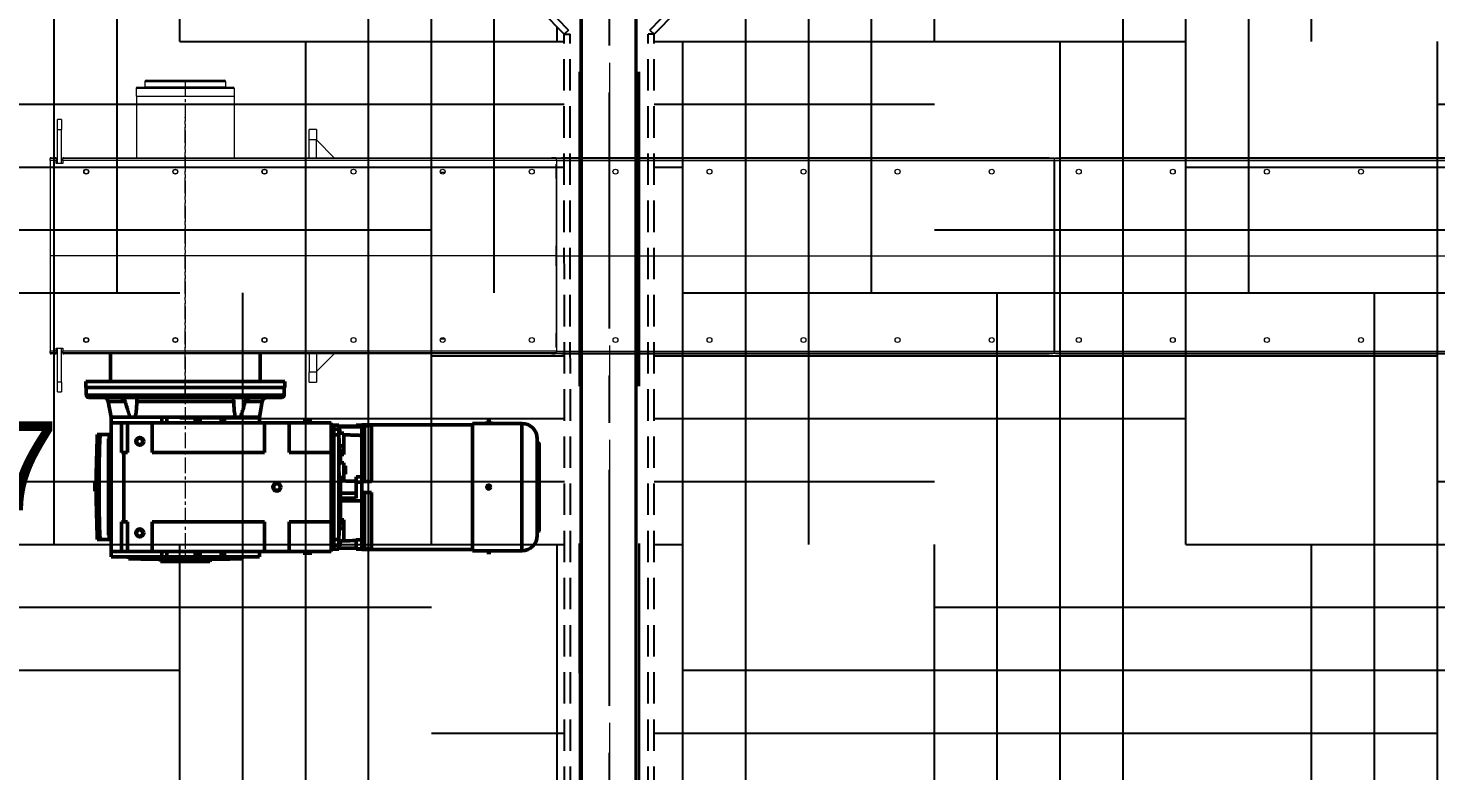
# Model space of a CAD drawing. Header units: millimetres. Extents: x 3220 to 226993, y 817 to 176024.
# Drawn here: x 27126 to 29969, y 86919 to 88419 of the extents above; entities that cross this region are included whole.
import ezdxf

# ---------------------------------------------------------------- set-up
doc = ezdxf.new("R2010")
doc.units = ezdxf.units.MM
for name, pattern in [('AXES', [50.8, 31.75, -6.35, 6.35, -6.35]), ('CENTER', [10.16, 6.35, -1.27, 1.27, -1.27]), ('GEN3', [6.25, 4.75, -1.5]), ('HIDDEN', [9.525, 6.35, -3.175])]:
    doc.linetypes.add(name, pattern=pattern)
for name, color, linetype in [('3', 6, 'GEN3'), ('cellule', 7, 'Continuous'), ('Repère', 76, 'Continuous')]:
    doc.layers.add(name, color=color, linetype=linetype)
doc.layers.add('Axe', color=1, linetype='AXES', lineweight=9)
doc.layers.add('Sichtbare Kanten(DIN)', color=7, linetype='Continuous', lineweight=50, true_color=0x3f3f3f)
doc.layers.add('Sichtbare tangentiale Kanten(DIN)', color=7, linetype='Continuous', lineweight=50, true_color=0x3f3f3f)
doc.styles.get("Standard").update_dxf_attribs({"font": 'arial.ttf'})

# ---------------------------------------------------------------- blocks, each defined once
blk = doc.blocks.new("SYST7ME D'AXE")
at = {"layer": 'Axe', "ltscale": 15}
blk.add_line((3000, 18500), (3000, -6500), dxfattribs=at)
blk = doc.blocks.new('palplanche')
at = {"color": 1, "linetype": 'CENTER', "ltscale": 75}
for p, q in [((-2500, 2632.6), (-2500, -632)), ((499.9, 2632.6), (500, -632))]:
    blk.add_line(p, q, dxfattribs=at)
at = {"color": 0, "linetype": 'HIDDEN', "ltscale": 100}
for p, q in [((-2559.4, 2368.6), (-2559.4, -367.4)), ((-2439.4, 2368.6), (-2439.4, -367.4)), ((440.5, 2368.6), (439.1, -367.4)), ((560.5, 2368.6), (559.1, -367.4))]:
    blk.add_line(p, q, dxfattribs=at)
at = {"layer": '3', "linetype": 'HIDDEN', "ltscale": 10}
for p, q in [((-2422, 2247.5), (-2422, -247.5)), ((-2410, 2247.5), (-2410, -247.5)), ((409.9, 2247.5), (408.5, -247.5)), ((421.9, 2247.5), (420.5, -247.5)), ((-2410, -247.5), (-2422, -247.5)), ((-2418.5, -256), (-2410, -247.5)), ((-2410, -247.5), (-2250.8, -410)), ((408.5, -247.5), (249.3, -410)), ((417, -256), (408.5, -247.5)), ((408.5, -247.5), (420.5, -247.5)), ((-2418.5, -256), (-2259.3, -418.5)), ((417, -256), (257.8, -418.5))]:
    blk.add_line(p, q, dxfattribs=at)
at = {"layer": 'cellule', "color": 3}
for p, q in [((-2558.5, 2367.4), (-2558.5, -368)), ((-2555.5, 2367.4), (-2555.5, -368)), ((-2447.5, 2367.4), (-2447.5, -368)), ((-2444.5, 2367.4), (-2444.5, -368)), ((441.5, 2367.4), (441.5, -368)), ((444.5, 2367.4), (444.5, -368)), ((552.5, 2367.4), (552.5, -368)), ((555.5, 2367.4), (555.5, -368))]:
    blk.add_line(p, q, dxfattribs=at)
blk = doc.blocks.new('level +22 m')
h = blk.add_hatch()
h.set_pattern_fill('HOUND', color=252, scale=80)
h.paths.add_polyline_path([(14750, -250), (12092.5, -250), (12090, -252.5), (12090, -2747.5), (12249.3, -2910), (14749.3, -2910.1), (14750, -2909.3)])
h.paths.add_polyline_path([(14750, -3090.7), (14749.3, -3089.9), (12249.3, -3090), (12090, -3252.5), (12090, -5747.5), (12190.5, -5850), (12195, -5850), (12195, -5854.6), (12249.3, -5910), (14749.3, -5910.1), (14750, -5909.3)])
h.paths.add_polyline_path([(11908.6, -3252.5), (11749.3, -3089.9), (9249.3, -3090), (9090, -3252.5), (9090, -5747.5), (9190.5, -5850), (9195, -5850), (9195, -5854.6), (9249.3, -5910), (11749.3, -5910.1), (11805, -5853.7), (11805, -5850), (11808.6, -5850), (11910, -5747.5)])
h.paths.add_polyline_path([(11908.6, -252.5), (11906.1, -250), (9092.5, -250), (9090, -252.5), (9090, -2747.5), (9249.3, -2910), (11749.3, -2910.1), (11910, -2747.5)])
h.paths.add_polyline_path([(8908.6, -252.5), (8906.1, -250), (6092.5, -250), (6090, -252.5), (6090, -2747.5), (6249.3, -2910), (8749.3, -2910.1), (8910, -2747.5)])
h.paths.add_polyline_path([(8908.6, -3252.5), (8749.3, -3089.9), (6249.3, -3090), (6090, -3252.5), (6090, -5747.5), (6190.5, -5850), (6195, -5850), (6195, -5854.6), (6249.3, -5910), (8749.3, -5910.1), (8805, -5853.7), (8805, -5850), (8808.6, -5850), (8910, -5747.5)])
h.paths.add_polyline_path([(5908.6, -3252.5), (5749.3, -3089.9), (3249.3, -3090), (3090, -3252.5), (3090, -5747.5), (3249.3, -5910), (5749.3, -5910.1), (5805, -5853.7), (5805, -5850), (5808.6, -5850), (5910, -5747.5)])
h.paths.add_polyline_path([(5908.6, -252.5), (5906.1, -250), (3092.5, -250), (3090, -252.5), (3090, -2747.5), (3249.3, -2910), (5749.3, -2910.1), (5910, -2747.5)])
h.paths.add_polyline_path([(2908.6, -252.5), (2906.1, -250), (250, -250), (250, -2910), (2749.3, -2910.1), (2910, -2747.5)])
h.paths.add_polyline_path([(2908.6, -3252.5), (2749.3, -3089.9), (250, -3090), (250, -5910), (2749.3, -5910.1), (2910, -5747.5)])
blk.add_blockref("SYST7ME D'AXE", (0, -18000))
at = {"xscale": -1, "rotation": 180}
for p in [(2500, -3500), (5500, -3500)]:
    blk.add_blockref('palplanche', p, dxfattribs=at)
blk = doc.blocks.new('117 t')
at = {"color": 1, "lineweight": 0}
for p, q in [((-12108, 0), (-13131, 0)), ((-12109, 0), (-11102, 0)), ((-11103, 0), (-9103, 0))]:
    blk.add_line(p, q, dxfattribs=at)
at = {"layer": 'Axe'}
for p, q in [((-12858, 354.5), (-12858, -617.2)), ((-12858, -280.1), (-12858, 280.1))]:
    blk.add_line(p, q, dxfattribs=at)
at = {"layer": 'Sichtbare Kanten(DIN)', "color": 30, "lineweight": 0}
for p, q in [((-12939.5, 351.8), (-12776.5, 351.8)), ((-12939.5, 351.8), (-12939.5, 341.5)), ((-12939.5, 341.5), (-12776.5, 341.5)), ((-12936.7, 354.5), (-12779.2, 354.5)), ((-12776.5, 351.8), (-12776.5, 341.5)), ((-12957, 338.5), (-12759, 338.5)), ((-12957, 338.5), (-12957, 322.6)), ((-12957, 322.6), (-12759, 322.6)), ((-12956.5, 322.6), (-12956.5, 198.2)), ((-12955, 340.5), (-12761, 340.5)), ((-12759.5, 322.6), (-12759.5, 198.2)), ((-12759, 338.5), (-12759, 322.6)), ((-13116, 255), (-13116, 275)), ((-13108, 275), (-13116, 275)), ((-13108, 275), (-13108, 255)), ((-13116, 255), (-13108, 255)), ((-13116, 186.4), (-13116, 255)), ((-13108, 186.4), (-13108, 255)), ((-12593, 255), (-12608, 255)), ((-12608, 235), (-12608, 255)), ((-12608, 198.2), (-12608, 235)), ((-12593, 255), (-12593, 235)), ((-12593, 198.2), (-12593, 235)), ((-12593, 234), (-12557.2, 198.2)), ((-13131, 198), (-13131, 196.2)), ((-13119, 196.2), (-13131, 196.2)), ((-13131, 192.3), (-13131, 196.2)), ((-13119, 192.3), (-13131, 192.3)), ((-13131, 192.3), (-13131, 0.1)), ((-13129, 198.2), (-13121, 198.2)), ((-13119, 196.2), (-13119, 198)), ((-13119, 196.2), (-13119, 192.3)), ((-13119, 186.4), (-13119, 192.3)), ((-13105, 186.4), (-13119, 186.4)), ((-13105, 198), (-13105, 196.2)), ((-13105, 192.3), (-13105, 196.2)), ((-13105, 192.3), (-13105, 186.4)), ((-13103, 198.2), (-12118, 198.2)), ((-12109, 156), (-12109, 185)), ((-12109, 185), (-12108, 185)), ((-12108, 197.3), (-12108, 196.2)), ((-12108, 197.3), (-12108, 196.2)), ((-12108, 192.3), (-12108, 196.2)), ((-12108, 192.3), (-12108, 196.2)), ((-12108, 192.3), (-12108, 0.1)), ((-12108, 192.3), (-12108, 0.1)), ((-11113, 198.2), (-12098, 198.2)), ((-11103, 196.2), (-11103, 197.3)), ((-11103, 196.2), (-11103, 192.3)), ((-11103, 0.1), (-11103, 192.3)), ((-11103, 185), (-11102, 185)), ((-11103, 156), (-11103, 185)), ((-11103, 185), (-11102, 185)), ((-11102, 197.3), (-11102, 196.2)), ((-11102, 192.3), (-11102, 196.2)), ((-11102, 192.3), (-11102, 0.1)), ((-11102, 185), (-11102, 156)), ((-9114, 198.2), (-11092, 198.2)), ((-12333.4, 168), (-12342.6, 168)), ((-12108, 156), (-12109, 156)), ((-12109, 156), (-12109, 20)), ((-11102, 156), (-11103, 156)), ((-11102, 156), (-11103, 156)), ((-11103, 156), (-11103, 20)), ((-11102, 20), (-11102, 156)), ((-13131, -0.1), (-13131, 0.1)), ((-13131, -0.1), (-13131, -192.3)), ((-12109, -20), (-12109, -156)), ((-12108, -0.1), (-12108, -192.3)), ((-12108, -0.1), (-12108, -192.3)), ((-11103, -192.3), (-11103, -0.1)), ((-11103, -20), (-11103, -156)), ((-11102, -0.1), (-11102, -192.3)), ((-11102, -156), (-11102, -20)), ((-12342.6, -168), (-12333.4, -168)), ((-12109, -185), (-12109, -156)), ((-12109, -156), (-12108, -156)), ((-11103, -156), (-11102, -156)), ((-11103, -185), (-11103, -156)), ((-11103, -156), (-11102, -156)), ((-11102, -156), (-11102, -185)), ((-13131, -196.2), (-13131, -192.3)), ((-13131, -196.2), (-13131, -198)), ((-13121, -198.2), (-13129, -198.2)), ((-13119, -186.4), (-13105, -186.4)), ((-13119, -192.3), (-13119, -186.4)), ((-13119, -192.3), (-13119, -196.2)), ((-13119, -198), (-13119, -196.2)), ((-13116, -255), (-13116, -186.4)), ((-13108, -255), (-13108, -186.4)), ((-13105, -186.4), (-13105, -192.3)), ((-13105, -196.2), (-13105, -192.3)), ((-13105, -196.2), (-13105, -198)), ((-12118, -198.2), (-13103, -198.2)), ((-12608, -198.2), (-12608, -235)), ((-12593, -198.2), (-12593, -235)), ((-12557.2, -198.2), (-12593, -234)), ((-12108, -185), (-12109, -185)), ((-12108, -196.2), (-12108, -192.3)), ((-12108, -196.2), (-12108, -192.3)), ((-12108, -196.2), (-12108, -197.3)), ((-12108, -196.2), (-12108, -197.3)), ((-12098, -198.2), (-11113, -198.2)), ((-11102, -185), (-11103, -185)), ((-11102, -185), (-11103, -185)), ((-11103, -192.3), (-11103, -196.2)), ((-11103, -197.3), (-11103, -196.2)), ((-11102, -196.2), (-11102, -192.3)), ((-11102, -196.2), (-11102, -197.3)), ((-11092, -198.2), (-9114, -198.2)), ((-13116, -275), (-13116, -255)), ((-13108, -255), (-13108, -275)), ((-12608, -255), (-12608, -235)), ((-12608, -255), (-12593, -255)), ((-12593, -235), (-12593, -255)), ((-13116, -275), (-13108, -275))]:
    blk.add_line(p, q, dxfattribs=at)
at = {"layer": 'Sichtbare Kanten(DIN)', "color": 5, "lineweight": 0}
for p, q in [((-12109, 20), (-12108, 20)), ((-12109, -20), (-12109, 20)), ((-12108, -0.1), (-12108, 0.1)), ((-12108, -0.1), (-12108, 0.1)), ((-11103, 20), (-11102, 20)), ((-11103, 20), (-11102, 20)), ((-11103, -20), (-11103, 20)), ((-11103, 0.1), (-11103, -0.1)), ((-11102, 20), (-11102, -20)), ((-11102, -0.1), (-11102, 0.1)), ((-12108, -20), (-12109, -20)), ((-11102, -20), (-11103, -20)), ((-11102, -20), (-11103, -20))]:
    blk.add_line(p, q, dxfattribs=at)
at = {"layer": 'Sichtbare Kanten(DIN)', "color": 30}
for p, q in [((-13009, -198.2), (-13009, -254.2)), ((-12707, -198.2), (-12707, -254.2)), ((-12657, -254.2), (-13059, -254.2)), ((-13059, -254.2), (-13059, -266.2)), ((-12657, -254.2), (-12657, -266.2)), ((-12657, -266.2), (-13059, -266.2)), ((-13058, -281.2), (-13058, -266.2)), ((-12658, -281.2), (-12658, -266.2)), ((-13053, -286.2), (-12663, -286.2)), ((-13008, -326.2), (-13013.6, -294.5)), ((-12708, -326.2), (-12702.4, -294.5)), ((-13008, -326.2), (-12968.6, -326.2)), ((-13008, -337.2), (-13008, -326.2)), ((-13008, -337.2), (-12987, -337.2)), ((-13008, -597.2), (-13008, -337.2)), ((-12975, -337.2), (-12987, -337.2)), ((-12987, -337.2), (-12987, -397.2)), ((-12975, -397.2), (-12975, -337.2)), ((-12975, -337.2), (-12925, -337.2)), ((-12959.3, -326.2), (-12968.6, -326.2)), ((-12959.3, -326.2), (-12905.4, -326.2)), ((-12698, -337.2), (-12925, -337.2)), ((-12925, -337.2), (-12925, -397.2)), ((-12895.3, -326.2), (-12905.4, -326.2)), ((-12785.8, -326.2), (-12895.3, -326.2)), ((-12824.5, -333.7), (-12841.5, -333.7)), ((-12841.5, -333.7), (-12841.5, -336.7)), ((-12824.5, -336.7), (-12841.5, -336.7)), ((-12840.7, -336.7), (-12840.7, -337.2)), ((-12825.2, -336.7), (-12825.2, -337.2)), ((-12824.5, -333.7), (-12824.5, -336.7)), ((-12779, -326.2), (-12785.8, -326.2)), ((-12785.8, -337.2), (-12785.8, -326.2)), ((-12779, -326.2), (-12756.7, -326.2)), ((-12747.4, -326.2), (-12756.7, -326.2)), ((-12747.4, -326.2), (-12708, -326.2)), ((-12708, -337.2), (-12708, -326.2)), ((-12698, -337.2), (-12648, -337.2)), ((-12698, -397.2), (-12698, -337.2)), ((-12563, -337.2), (-12648, -337.2)), ((-12648, -337.2), (-12648, -397.2)), ((-12602.5, -333.7), (-12619.5, -333.7)), ((-12619.5, -333.7), (-12619.5, -336.7)), ((-12602.5, -336.7), (-12619.5, -336.7)), ((-12618.7, -336.7), (-12618.7, -337.2)), ((-12603.2, -336.7), (-12603.2, -337.2)), ((-12602.5, -333.7), (-12602.5, -336.7)), ((-12563, -337.2), (-12563, -397.2)), ((-12501, -341.2), (-12501, -341.7)), ((-12278, -341.2), (-12501, -341.2)), ((-12278, -596), (-12278, -338.5)), ((-12249, -338.5), (-12278, -338.5)), ((-12241, -335), (-12249, -335)), ((-12249, -335), (-12249, -338.5)), ((-12249, -338.5), (-12241, -338.5)), ((-12241, -335), (-12241, -338.5)), ((-12178.2, -338.5), (-12241, -338.5)), ((-13029.9, -361.2), (-13035.7, -361.2)), ((-13012, -361.2), (-13029.9, -361.2)), ((-13012, -371.2), (-13012, -361.2)), ((-13012, -362.2), (-13008, -362.2)), ((-12563, -342.2), (-12558, -342.2)), ((-12548, -342.2), (-12558, -342.2)), ((-12548, -342.3), (-12548, -349.9)), ((-12548, -349.9), (-12548, -358.1)), ((-12548, -358.1), (-12548, -361.5)), ((-12548, -361.5), (-12548, -361.5)), ((-12513, -344.3), (-12547.6, -344.3)), ((-12501.3, -345.3), (-12547.5, -345.3)), ((-12538, -358.5), (-12547.3, -358.5)), ((-12538, -384.1), (-12538, -358.5)), ((-12513, -344.3), (-12513, -342.2)), ((-12513, -342.2), (-12501.3, -342.2)), ((-12501.3, -345.3), (-12501.3, -342.2)), ((-12501.3, -345.3), (-12501.3, -362.8)), ((-12501, -360), (-12501.3, -360)), ((-12501.3, -446.5), (-12501.3, -362.8)), ((-12482, -341.7), (-12501, -341.7)), ((-12501, -360.5), (-12501, -341.7)), ((-12499, -360.5), (-12501, -360.5)), ((-12499, -456.1), (-12499, -360.5)), ((-12496.1, -456.1), (-12496.1, -344.2)), ((-12482, -456.1), (-12482, -341.7)), ((-13013, -370), (-13013, -371.2)), ((-13013, -563.2), (-13013, -371.2)), ((-12987, -397.2), (-12982, -397.2)), ((-12975, -397.2), (-12982, -397.2)), ((-12982, -397.2), (-12982, -537.2)), ((-12698, -397.2), (-12925, -397.2)), ((-12563, -397.2), (-12648, -397.2)), ((-12563, -397.2), (-12563, -537.2)), ((-12538, -401.3), (-12538, -384.1)), ((-12147, -564.7), (-12147, -369.7)), ((-12146.7, -377), (-12147, -377)), ((-12143, -553.7), (-12143, -380.7)), ((-12538, -418.1), (-12546.6, -418.1)), ((-12544.2, -418.1), (-12544.2, -401.1)), ((-12538, -401.3), (-12544.2, -401.1)), ((-12538, -447.5), (-12538, -418.1)), ((-12537.5, -424.9), (-12538, -424.9)), ((-12537.5, -441.1), (-12537.5, -424.1)), ((-12534.5, -424.1), (-12537.5, -424.1)), ((-12534.5, -441.1), (-12534.5, -424.1)), ((-13036.5, -447.7), (-13036.5, -464.7)), ((-13036.5, -447.7), (-13033.5, -447.7)), ((-13033.5, -447.7), (-13033.5, -464.3)), ((-13033.5, -448.5), (-13033.4, -448.5)), ((-12544.2, -454.7), (-12544.2, -453.6)), ((-12538, -453.7), (-12544.2, -453.6)), ((-12544.2, -479.8), (-12544.2, -454.7)), ((-12537.5, -440.4), (-12538, -440.4)), ((-12538, -453.7), (-12538, -447.5)), ((-12534.5, -441.1), (-12537.5, -441.1)), ((-12513, -446.7), (-12513, -457.2)), ((-12501.3, -446.5), (-12501.3, -457.2)), ((-13041, -458.7), (-13041, -475.7)), ((-13041, -458.7), (-13038, -458.7)), ((-13041, -475.7), (-13038, -475.7)), ((-13038, -458.7), (-13038, -475.7)), ((-13038, -459.5), (-13037.7, -459.5)), ((-13038, -475), (-13037.7, -475)), ((-13036.5, -464.7), (-13033.5, -464.7)), ((-13033.5, -464), (-13033.5, -464)), ((-12544.2, -489.7), (-12544.2, -479.8)), ((-12513, -489.7), (-12513, -457.2)), ((-12501.3, -457.2), (-12513, -457.2)), ((-12501.3, -494.7), (-12501.3, -457.2)), ((-12501, -456.1), (-12482, -456.1)), ((-12501, -456.1), (-12501, -478.3)), ((-12482, -478.3), (-12501, -478.3)), ((-12499, -573.9), (-12499, -478.3)), ((-12496.1, -590.2), (-12496.1, -478.3)), ((-12482, -592.7), (-12482, -478.3)), ((-12513, -489.7), (-12545.6, -489.7)), ((-12501.3, -494.7), (-12545.6, -494.7)), ((-12544.2, -533.3), (-12544.2, -494.7)), ((-12501.3, -573.2), (-12501.3, -494.7)), ((-12987, -537.2), (-12987, -597.2)), ((-12982, -537.2), (-12987, -537.2)), ((-12975, -537.2), (-12982, -537.2)), ((-12975, -597.2), (-12975, -537.2)), ((-12698, -537.2), (-12925, -537.2)), ((-12925, -537.2), (-12925, -597.2)), ((-12698, -597.2), (-12698, -537.2)), ((-12563, -537.2), (-12648, -537.2)), ((-12648, -537.2), (-12648, -597.2)), ((-12563, -537.2), (-12563, -597.2)), ((-12544.2, -533.3), (-12538, -533.2)), ((-12538, -533.2), (-12538, -550.3)), ((-13013, -563.2), (-13013, -564.5)), ((-13012, -573.2), (-13012, -563.2)), ((-12538, -575.9), (-12538, -550.3)), ((-12146.7, -557.5), (-12147, -557.5)), ((-13035.7, -573.2), (-13029.9, -573.2)), ((-13029.9, -573.2), (-13012, -573.2)), ((-13012, -572.2), (-13008, -572.2)), ((-12563, -592.2), (-12558, -592.2)), ((-12548, -592.2), (-12558, -592.2)), ((-12548, -573), (-12548, -584.5)), ((-12513, -590.2), (-12547.5, -590.2)), ((-12547.4, -575.9), (-12538, -575.9)), ((-12544.2, -576.7), (-12544.2, -576)), ((-12513, -573.7), (-12513, -591.8)), ((-12513, -592.2), (-12513, -591.8)), ((-12501.3, -591.8), (-12513, -591.8)), ((-12513, -592.2), (-12501.3, -592.2)), ((-12501.3, -573.2), (-12501.3, -591.8)), ((-12501, -574.5), (-12501.3, -574.5)), ((-12501.3, -592.2), (-12501.3, -591.8)), ((-12501, -573.9), (-12499, -573.9)), ((-12501, -592.7), (-12501, -573.9)), ((-12501, -592.7), (-12482, -592.7)), ((-12501, -592.7), (-12501, -593.2)), ((-12278, -593.2), (-12501, -593.2)), ((-12249, -596), (-12278, -596)), ((-12241, -596), (-12249, -596)), ((-12249, -599.5), (-12249, -596)), ((-12178.2, -596), (-12241, -596)), ((-12241, -599.5), (-12241, -596)), ((-12987, -597.2), (-13008, -597.2)), ((-13008, -608.2), (-13008, -597.2)), ((-12905.4, -608.2), (-13008, -608.2)), ((-12975, -597.2), (-12987, -597.2)), ((-12975, -597.2), (-12925, -597.2)), ((-12973, -612.2), (-12973, -608.2)), ((-12973, -612.2), (-12743, -612.2)), ((-12948, -612.4), (-12948, -612.2)), ((-12948, -612.4), (-12768, -612.4)), ((-12698, -597.2), (-12925, -597.2)), ((-12908, -615.7), (-12908, -612.4)), ((-12908, -615.7), (-12808, -615.7)), ((-12907.7, -617.2), (-12908, -615.7)), ((-12907.7, -617.2), (-12808.3, -617.2)), ((-12905.4, -608.2), (-12895.3, -608.2)), ((-12785.8, -608.2), (-12895.3, -608.2)), ((-12841.5, -597.7), (-12824.5, -597.7)), ((-12841.5, -600.7), (-12841.5, -597.7)), ((-12841.5, -600.7), (-12824.5, -600.7)), ((-12840.7, -597.7), (-12840.7, -597.2)), ((-12825.2, -597.7), (-12825.2, -597.2)), ((-12824.5, -600.7), (-12824.5, -597.7)), ((-12808.3, -617.2), (-12808, -615.7)), ((-12808, -615.7), (-12808, -612.4)), ((-12785.8, -608.2), (-12785.8, -597.2)), ((-12785.8, -608.2), (-12779, -608.2)), ((-12708, -608.2), (-12779, -608.2)), ((-12768, -612.4), (-12768, -612.2)), ((-12743, -612.2), (-12743, -608.2)), ((-12708, -608.2), (-12708, -597.2)), ((-12698, -597.2), (-12648, -597.2)), ((-12563, -597.2), (-12648, -597.2)), ((-12619.5, -597.7), (-12602.5, -597.7)), ((-12619.5, -600.7), (-12619.5, -597.7)), ((-12619.5, -600.7), (-12602.5, -600.7)), ((-12618.7, -597.7), (-12618.7, -597.2)), ((-12603.2, -597.7), (-12603.2, -597.2)), ((-12602.5, -600.7), (-12602.5, -597.7)), ((-12249, -599.5), (-12241, -599.5))]:
    blk.add_line(p, q, dxfattribs=at)
at = {"layer": 'Sichtbare Kanten(DIN)', "color": 30, "lineweight": 0}
for centre, radius in [((-13058, 170), 5), ((-13058, 170), 4.5), ((-12878, 170), 5), ((-12878, 170), 4.5), ((-12698, 170), 5), ((-12698, 170), 4.5), ((-12518, 170), 5), ((-12338, 170), 5), ((-12158, 170), 5), ((-11989, 170), 5), ((-11799, 170), 5), ((-11609, 170), 5), ((-11419, 170), 5), ((-11229, 170), 5), ((-11053, 170), 5), ((-10863, 170), 5), ((-10673, 170), 5), ((-10483, 170), 5), ((-13058, -170), 5), ((-13058, -170), 4.5), ((-12878, -170), 5), ((-12878, -170), 4.5), ((-12698, -170), 5), ((-12698, -170), 4.5), ((-12518, -170), 5), ((-12338, -170), 5), ((-12158, -170), 5), ((-11989, -170), 5), ((-11799, -170), 5), ((-11609, -170), 5), ((-11419, -170), 5), ((-11229, -170), 5), ((-11053, -170), 5), ((-10863, -170), 5), ((-10673, -170), 5), ((-10483, -170), 5)]:
    blk.add_circle(centre, radius, dxfattribs=at)
at = {"layer": 'Sichtbare Kanten(DIN)', "color": 30}
for centre, radius in [((-12950, -374.7), 8), ((-12950, -374.7), 6.39), ((-12673, -467.2), 8), ((-12673, -467.2), 6.39), ((-12245, -467.2), 4), ((-12950, -559.7), 8), ((-12950, -559.7), 6.39)]:
    blk.add_circle(centre, radius, dxfattribs=at)
at = {"layer": 'Sichtbare Kanten(DIN)', "color": 30, "lineweight": 0}
for centre, radius, start, end in [((-12940.5, 341.5), 1, 270, 0), ((-12936.7, 351.8), 2.75, 90, 180), ((-12779.2, 351.8), 2.75, 0, 90), ((-12775.5, 341.5), 1, 180, 270), ((-12955, 338.5), 2, 90, 180), ((-12761, 338.5), 2, 0, 90), ((-10853, 170), 6, 157.6684, 202.3316), ((-12103, 156), 6, 180, 213.5573), ((-11108, 156), 6, 326.4427, 0), ((-11097, 156), 6, 180, 213.5573), ((-12103, -156), 6, 146.4427, 180), ((-11108, -156), 6, 0, 33.5573), ((-11097, -156), 6, 146.4427, 180), ((-10853, -170), 6, 157.6684, 202.3316)]:
    blk.add_arc(centre, radius, start, end, dxfattribs=at)
at = {"layer": 'Sichtbare Kanten(DIN)', "color": 30}
for centre, radius, start, end in [((-13053, -281.2), 5, 180, 270), ((-12663, -281.2), 5, 270, 0), ((-13023.4, -296.2), 10, 10, 90), ((-12692.6, -296.2), 10, 90, 170), ((-12178.2, -369.7), 31.2, 0, 90), ((-10535.7, -467.2), 2502.2, 177.5721, 179.8225), ((-12146.7, -380.7), 3.75, 0, 90), ((-10535.7, -467.2), 2502.2, 180.1775, 182.4279), ((-12178.2, -564.7), 31.2, 270, 0), ((-12146.7, -553.7), 3.75, 270, 0)]:
    blk.add_arc(centre, radius, start, end, dxfattribs=at)
at = {"layer": 'Sichtbare Kanten(DIN)', "color": 30, "lineweight": 0}
for centre, major_axis, start_param, end_param in [((-13129, 198), (-2, 0), 4.712389, 6.283185), ((-13121, 198), (2, 0), 0, 1.570796), ((-13103, 198), (-2, 0), 4.712389, 6.283185), ((-12118, 197.3), (10, 0), 0, 1.570796), ((-13129, -198), (-2, 0), 0, 1.570796), ((-13121, -198), (2, 0), 4.712389, 6.283185), ((-13103, -198), (-2, 0), 0, 1.570796), ((-12118, -197.3), (10, 0), 4.712389, 6.283185)]:
    blk.add_ellipse(centre, major_axis=major_axis, ratio=0.087156, start_param=start_param, end_param=end_param, dxfattribs=at)
at = {"layer": 'Sichtbare Kanten(DIN)', "color": 30, "lineweight": 0, "extrusion": (0, 0, -1)}
for centre, major_axis, start_param, end_param in [((-12098, 197.3), (-10, 0), 0, 1.570796), ((-11113, 197.3), (10, 0), 4.712389, 6.283185), ((-11092, 197.3), (-10, 0), 0, 1.570796), ((-12098, -197.3), (-10, 0), 4.712389, 6.283185), ((-11113, -197.3), (10, 0), 0, 1.570796), ((-11092, -197.3), (-10, 0), 4.712389, 6.283185)]:
    blk.add_ellipse(centre, major_axis=major_axis, ratio=0.087156, start_param=start_param, end_param=end_param, dxfattribs=at)
at = {"layer": 'Sichtbare Kanten(DIN)', "color": 30}
for centre, major_axis, ratio, start_param, end_param in [((-10569.5, -467.2), (0, -2472.1), 0.996195, 4.669498, 4.75528), ((-13114.9, -371.2), (102.9, 0), 0.087489, 0, 0.139548), ((-13114.9, -563.2), (-102.9, 0), 0.087489, 3.002045, 3.141593)]:
    blk.add_ellipse(centre, major_axis=major_axis, ratio=ratio, start_param=start_param, end_param=end_param, dxfattribs=at)
for points, knots in [([(-12978.9, -294.5), (-12979.2, -293.5), (-12979.6, -292.6), (-12980.8, -290.7), (-12981.8, -289.8), (-12984.2, -287.9), (-12985.7, -287.1), (-12988.3, -286.4), (-12989.3, -286.2), (-12990.4, -286.2)], [3.523756, 3.523756, 3.523756, 3.523756, 3.838499, 3.838499, 4.256698, 4.256698, 4.750817, 4.750817, 5.082609, 5.082609, 5.082609, 5.082609]), ([(-12968.6, -326.2), (-12968.8, -325.8), (-12969, -325.4), (-12970.1, -323.3), (-12970.8, -321.4), (-12972.3, -317.5), (-12973, -315.4), (-12975, -309.3), (-12976.2, -305), (-12977.9, -298.6), (-12978.4, -296.6), (-12978.9, -294.5)], [6.78751, 6.78751, 6.78751, 6.78751, 6.915051, 6.915051, 7.531467, 7.531467, 8.147883, 8.147883, 9.380715, 9.380715, 9.969922, 9.969922, 9.969922, 9.969922]), ([(-12955.9, -294.5), (-12955.9, -296.6), (-12956, -298.6), (-12956.3, -305), (-12956.6, -309.3), (-12957.2, -315.4), (-12957.5, -317.5), (-12958.1, -321.4), (-12958.5, -323.3), (-12959.1, -325.4), (-12959.2, -325.8), (-12959.3, -326.2)], [1.876457, 1.876457, 1.876457, 1.876457, 2.465664, 2.465664, 3.698496, 3.698496, 4.314912, 4.314912, 4.931328, 4.931328, 5.058869, 5.058869, 5.058869, 5.058869]), ([(-12957.2, -286.2), (-12956.8, -286.2), (-12956.5, -286.4), (-12956, -287.2), (-12955.8, -287.9), (-12955.7, -289.8), (-12955.8, -290.9), (-12955.8, -292.9), (-12955.9, -293.7), (-12955.9, -294.5)], [1.588824, 1.588824, 1.588824, 1.588824, 1.939966, 1.939966, 2.398781, 2.398781, 2.867627, 2.867627, 3.144028, 3.144028, 3.144028, 3.144028]), ([(-12760.1, -294.5), (-12760.1, -293.5), (-12760.2, -292.6), (-12760.2, -290.7), (-12760.3, -289.8), (-12760.2, -287.9), (-12760, -287.1), (-12759.4, -286.4), (-12759.1, -286.2), (-12758.8, -286.2)], [3.523756, 3.523756, 3.523756, 3.523756, 3.838499, 3.838499, 4.256698, 4.256698, 4.750817, 4.750817, 5.082609, 5.082609, 5.082609, 5.082609]), ([(-12756.7, -326.2), (-12756.8, -325.8), (-12756.9, -325.4), (-12757.5, -323.3), (-12757.9, -321.4), (-12758.5, -317.5), (-12758.7, -315.4), (-12759.4, -309.3), (-12759.7, -305), (-12760, -298.6), (-12760, -296.6), (-12760.1, -294.5)], [6.78751, 6.78751, 6.78751, 6.78751, 6.915051, 6.915051, 7.531467, 7.531467, 8.147883, 8.147883, 9.380715, 9.380715, 9.969922, 9.969922, 9.969922, 9.969922]), ([(-12737.1, -294.5), (-12737.6, -296.6), (-12738.1, -298.6), (-12739.8, -305), (-12741, -309.3), (-12743, -315.4), (-12743.7, -317.5), (-12745.2, -321.4), (-12745.9, -323.3), (-12747, -325.4), (-12747.2, -325.8), (-12747.4, -326.2)], [1.876457, 1.876457, 1.876457, 1.876457, 2.465664, 2.465664, 3.698496, 3.698496, 4.314912, 4.314912, 4.931328, 4.931328, 5.058869, 5.058869, 5.058869, 5.058869]), ([(-12725.6, -286.2), (-12726.7, -286.2), (-12727.8, -286.4), (-12730.4, -287.2), (-12731.8, -287.9), (-12734.2, -289.8), (-12735.3, -290.9), (-12736.5, -292.9), (-12736.8, -293.7), (-12737.1, -294.5)], [1.588824, 1.588824, 1.588824, 1.588824, 1.939966, 1.939966, 2.398781, 2.398781, 2.867627, 2.867627, 3.144028, 3.144028, 3.144028, 3.144028]), ([(-12548, -361.5), (-12548, -364.1), (-12548, -366.8), (-12548, -372.4), (-12548, -375.3), (-12548, -380.4), (-12548, -382.5), (-12548, -387.5), (-12548, -390.4), (-12548, -397.5), (-12548, -401.6), (-12548, -408.4), (-12548, -410.9), (-12548, -416.3), (-12548, -419.3), (-12548, -425.7), (-12548, -429.2), (-12548, -437.5), (-12548, -442.4), (-12548, -449.8), (-12548, -452.2), (-12548, -459.6), (-12548, -464.5), (-12548, -471.9), (-12548, -474.4), (-12548, -479.3), (-12548, -481.8), (-12548, -486.4), (-12548, -488.6), (-12548, -492.8), (-12548, -494.8), (-12548, -500.6), (-12548, -504.3), (-12548, -509.6), (-12548, -511.2), (-12548, -515.7), (-12548, -518.7), (-12548, -524.1), (-12548, -526.5), (-12548, -533.2), (-12548, -537.3), (-12548, -544.3), (-12548, -547.2), (-12548, -552.2), (-12548, -554.2), (-12548, -559.3), (-12548, -562.2), (-12548, -566.4), (-12548, -567.7), (-12548, -569.7), (-12548, -570.4), (-12548, -571.3), (-12548, -571.7), (-12548, -572.2), (-12548, -572.3), (-12548, -572.6), (-12548, -572.6), (-12548, -572.8), (-12548, -572.8), (-12548, -572.9), (-12548, -572.9), (-12548, -573)], [0.000042, 0.000042, 0.000042, 0.000042, 1.083797, 1.083797, 2.196445, 2.196445, 2.953241, 2.953241, 3.9798, 3.9798, 5.376748, 5.376748, 6.187625, 6.187625, 7.124052, 7.124052, 8.205, 8.205, 9.692249, 9.692249, 10.433218, 10.433218, 11.915102, 11.915102, 12.654749, 12.654749, 13.393951, 13.393951, 14.053462, 14.053462, 14.669746, 14.669746, 15.818388, 15.818388, 16.317371, 16.317371, 17.24607, 17.24607, 18.050227, 18.050227, 19.43562, 19.43562, 20.453754, 20.453754, 21.204398, 21.204398, 22.308127, 22.308127, 22.849388, 22.849388, 23.117283, 23.117283, 23.250538, 23.250538, 23.316991, 23.316991, 23.350173, 23.350173, 23.366754, 23.366754, 23.38365, 23.38365, 23.38365, 23.38365]), ([(-12547.6, -344.3), (-12547.6, -344.4), (-12547.6, -344.6), (-12547.5, -344.9), (-12547.5, -345.1), (-12547.5, -345.3)], [0.0000025, 0.0000025, 0.0000025, 0.0000025, 0.2553152, 0.2553152, 0.5106253, 0.5106253, 0.5106253, 0.5106253]), ([(-12546.3, -384.1), (-12546.4, -383.4), (-12546.5, -382.5), (-12546.7, -380.6), (-12546.8, -379.6), (-12547, -376.9), (-12547.1, -375.2), (-12547.3, -372), (-12547.4, -370.5), (-12547.5, -367.9), (-12547.5, -366.7), (-12547.6, -364.9), (-12547.6, -364.3), (-12547.6, -363.4), (-12547.6, -363.2), (-12547.6, -362.8), (-12547.6, -362.7), (-12547.6, -362.4), (-12547.6, -362.3), (-12547.6, -362.1), (-12547.6, -362), (-12547.6, -361.7), (-12547.6, -361.5), (-12547.6, -360.8), (-12547.6, -360.3), (-12547.5, -359.4), (-12547.5, -359), (-12547.4, -358.6), (-12547.4, -358.5), (-12547.3, -358.5)], [-4.726862, -4.726862, -4.726862, -4.726862, -4.401869, -4.401869, -4.052201, -4.052201, -3.547202, -3.547202, -3.09012, -3.09012, -2.708966, -2.708966, -2.466386, -2.466386, -2.363953, -2.363953, -2.307913, -2.307913, -2.261178, -2.261178, -2.206412, -2.206412, -2.109531, -2.109531, -1.83437, -1.83437, -1.434527, -1.434527, -1.184049, -1.184049, -1.184049, -1.184049]), ([(-12547.5, -345.3), (-12546.9, -347.9), (-12546.3, -350.6), (-12545.4, -355), (-12545, -356.8), (-12544.7, -358.5)], [0.000002, 0.000002, 0.000002, 0.000002, 0.810298, 0.810298, 1.351734, 1.351734, 1.351734, 1.351734]), ([(-12546.6, -418.1), (-12546.7, -418.1), (-12546.8, -418.1), (-12546.9, -418.5), (-12547.1, -419.1), (-12547.3, -420.7), (-12547.3, -421.6), (-12547.4, -423.6), (-12547.5, -424.7), (-12547.5, -426.3), (-12547.5, -426.8), (-12547.5, -427.7), (-12547.5, -428.1), (-12547.5, -428.6), (-12547.5, -428.7), (-12547.5, -429), (-12547.5, -429.1), (-12547.5, -429.3), (-12547.5, -429.4), (-12547.5, -429.6), (-12547.5, -429.8), (-12547.5, -430.3), (-12547.5, -430.6), (-12547.5, -431.5), (-12547.5, -432), (-12547.5, -433.7), (-12547.5, -435), (-12547.4, -437.7), (-12547.3, -439.1), (-12547.1, -441.9), (-12547, -443.2), (-12546.8, -445.1), (-12546.7, -445.8), (-12546.5, -446.9), (-12546.4, -447.3), (-12546.3, -447.5)], [0.394517, 0.394517, 0.394517, 0.394517, 0.646079, 0.646079, 1.15347, 1.15347, 1.613649, 1.613649, 2.001269, 2.001269, 2.168014, 2.168014, 2.286122, 2.286122, 2.33168, 2.33168, 2.36308, 2.36308, 2.394185, 2.394185, 2.438288, 2.438288, 2.547319, 2.547319, 2.698193, 2.698193, 3.077101, 3.077101, 3.532378, 3.532378, 4.036204, 4.036204, 4.395287, 4.395287, 4.727888, 4.727888, 4.727888, 4.727888]), ([(-13034, -447.7), (-13033.9, -447.6), (-13033.9, -447.5), (-13033.8, -447), (-13033.8, -446.7), (-13033.6, -446.7), (-13033.6, -447), (-13033.4, -447.9), (-13033.4, -448.7), (-13033.3, -450.3), (-13033.2, -451.4), (-13033.2, -453.8), (-13033.2, -455), (-13033.2, -457.4), (-13033.2, -458.7), (-13033.3, -461), (-13033.3, -462.1), (-13033.4, -463.8), (-13033.5, -464.5), (-13033.6, -465.5), (-13033.7, -465.7), (-13033.8, -465.7)], [2.44385, 2.44385, 2.44385, 2.44385, 2.50673, 2.50673, 2.865242, 2.865242, 3.223702, 3.223702, 3.582162, 3.582162, 3.93996, 3.93996, 4.297758, 4.297758, 4.655609, 4.655609, 5.01346, 5.01346, 5.371973, 5.371973, 5.730486, 5.730486, 5.730486, 5.730486]), ([(-12546.3, -447.5), (-12546, -448.5), (-12545.6, -449.5), (-12544.9, -451.5), (-12544.5, -452.6), (-12544.2, -453.6)], [0.000002, 0.000002, 0.000002, 0.000002, 1.072886, 1.072886, 2.247468, 2.247468, 2.247468, 2.247468]), ([(-13037.8, -457.7), (-13037.8, -457.7), (-13037.8, -458), (-13037.7, -458.9), (-13037.7, -459.7), (-13037.7, -461.3), (-13037.7, -462.4), (-13037.7, -464.8), (-13037.7, -466), (-13037.7, -468.4), (-13037.7, -469.7), (-13037.7, -472), (-13037.7, -473.1), (-13037.7, -474.8), (-13037.7, -475.5), (-13037.8, -476.5), (-13037.8, -476.7), (-13037.8, -476.7), (-13037.8, -476.7), (-13037.8, -476.5), (-13037.8, -475.7), (-13037.8, -475.4), (-13037.9, -475)], [2.862929, 2.862929, 2.862929, 2.862929, 3.22081, 3.22081, 3.578691, 3.578691, 3.936542, 3.936542, 4.294393, 4.294393, 4.652244, 4.652244, 5.010095, 5.010095, 5.367976, 5.367976, 5.725858, 5.725858, 5.725858, 6.083739, 6.083739, 6.285181, 6.285181, 6.285181, 6.285181]), ([(-13037.9, -459.5), (-13037.8, -459.1), (-13037.8, -458.7), (-13037.8, -458), (-13037.8, -457.7), (-13037.8, -457.7)], [8.0294628, 8.0294628, 8.0294628, 8.0294628, 8.230905, 8.230905, 8.5887863, 8.5887863, 8.5887863, 8.5887863]), ([(-13033.8, -465.7), (-13033.9, -465.7), (-13033.9, -465.5), (-13034, -464.9), (-13034, -464.8), (-13034, -464.7)], [0, 0, 0, 0, 0.3584595, 0.3584595, 0.4213495, 0.4213495, 0.4213495, 0.4213495]), ([(-12545.6, -489.7), (-12545.6, -490.6), (-12545.6, -491.4), (-12545.6, -493.1), (-12545.6, -493.9), (-12545.6, -494.7)], [0.000001, 0.000001, 0.000001, 0.000001, 0.2551783, 0.2551783, 0.5103557, 0.5103557, 0.5103557, 0.5103557]), ([(-12546.3, -550.3), (-12546.5, -551.4), (-12546.6, -552.7), (-12546.9, -555.7), (-12547, -557.4), (-12547.2, -560.7), (-12547.3, -562.3), (-12547.5, -565.2), (-12547.5, -566.5), (-12547.6, -568.5), (-12547.6, -569.3), (-12547.6, -570.5), (-12547.6, -571), (-12547.6, -571.7), (-12547.6, -571.8), (-12547.6, -572.1), (-12547.6, -572.2), (-12547.6, -572.4), (-12547.6, -572.6), (-12547.6, -572.8), (-12547.6, -572.9), (-12547.6, -573.4), (-12547.6, -573.7), (-12547.6, -574.3), (-12547.6, -574.6), (-12547.5, -575.3), (-12547.5, -575.7), (-12547.4, -575.9), (-12547.4, -575.9), (-12547.4, -575.9)], [0.000003, 0.000003, 0.000003, 0.000003, 0.483208, 0.483208, 1.002583, 1.002583, 1.478965, 1.478965, 1.893518, 1.893518, 2.16521, 2.16521, 2.362493, 2.362493, 2.436614, 2.436614, 2.486719, 2.486719, 2.535465, 2.535465, 2.602931, 2.602931, 2.760606, 2.760606, 2.971401, 2.971401, 3.380511, 3.380511, 3.545168, 3.545168, 3.545168, 3.545168]), ([(-12544.2, -576.7), (-12544.7, -579), (-12545.3, -581.2), (-12546.2, -584.9), (-12546.6, -586.3), (-12547.1, -588.4), (-12547.2, -589.1), (-12547.6, -590.5), (-12547.8, -591.3), (-12547.9, -592), (-12548, -592.1), (-12548, -592.2)], [0, 0, 0, 0, 0.743709, 0.743709, 1.163517, 1.163517, 1.384961, 1.384961, 1.6465, 1.6465, 1.697897, 1.697897, 1.697897, 1.697897]), ([(-12548, -584.5), (-12548, -584.5), (-12548, -584.5), (-12548, -584.6), (-12548, -584.6), (-12548, -584.6), (-12548, -584.6), (-12548, -584.7), (-12548, -584.8), (-12548, -584.9), (-12548, -585), (-12548, -585.3), (-12548, -585.5), (-12548, -586.1), (-12548, -586.5), (-12548, -587.6), (-12548, -588.2), (-12548, -591.1), (-12548, -592.2), (-12548, -592.2)], [0.000019, 0.000019, 0.000019, 0.000019, 0.01628, 0.01628, 0.029258, 0.029258, 0.055217, 0.055217, 0.107141, 0.107141, 0.211015, 0.211015, 0.418866, 0.418866, 0.834956, 0.834956, 1.668546, 1.668546, 5.003391, 5.003391, 5.003391, 5.003391])]:
    blk.add_open_spline(points, degree=3, knots=knots, dxfattribs=at)
for points in [[(-12548, -342.3), (-12548, -342.2), (-12548, -342.2), (-12548, -342.2)], [(-12548, -342.2), (-12547.8, -342.8), (-12547.7, -343.5), (-12547.5, -344.3)], [(-12546.3, -384.1), (-12545.6, -389.6), (-12544.9, -395.5), (-12544.2, -401.1)], [(-12544.2, -454.7), (-12534.1, -454.8), (-12523.4, -455), (-12513, -455.2)], [(-12513, -479.2), (-12523.2, -479.4), (-12534, -479.6), (-12544.2, -479.8)], [(-12544.2, -533.3), (-12544.9, -538.9), (-12545.6, -544.7), (-12546.3, -550.3)], [(-12544.2, -576), (-12544.2, -576), (-12544.2, -575.9), (-12544.2, -575.9)], [(-12544.2, -576), (-12543.3, -576), (-12542.5, -575.9), (-12541.6, -575.9)], [(-12538, -575.8), (-12529.8, -575.5), (-12521.3, -575.2), (-12513, -575)]]:
    blk.add_open_spline(points, degree=3, dxfattribs=at)
for points, weights in [([(-12538, -361.5), (-12519.5, -362.1), (-12501.3, -362.8)], [1.00000772954, 1.00002322243, 1.0000015457]), ([(-12496.1, -344.2), (-12497.7, -353), (-12499, -360.5)], [1, 1.00251467074, 1]), ([(-12482, -341.7), (-12489.1, -343), (-12496.1, -344.2)], [1, 1.00005027759, 1]), ([(-12501.3, -446.5), (-12507.1, -446.6), (-12513, -446.7)], [1.0000007502, 1.00000387495, 1.00000074525]), ([(-12501.3, -573.2), (-12507.1, -573.4), (-12513, -573.7)], [1.00000075019, 1.00000387488, 1.00000074524]), ([(-12499, -573.9), (-12497.7, -581.5), (-12496.1, -590.2)], [1, 1.00251467074, 1]), ([(-12496.1, -590.2), (-12489.1, -591.5), (-12482, -592.7)], [1, 1.00005027759, 1])]:
    blk.add_rational_spline(points, weights, degree=2, dxfattribs=at)
at = {"layer": 'Sichtbare tangentiale Kanten(DIN)', "color": 30, "lineweight": 0}
for p, q in [((-12608, 235), (-12593, 235)), ((-12108, 196.2), (-13105, 196.2)), ((-12108, 192.3), (-13105, 192.3)), ((-12108, 196.2), (-11103, 196.2)), ((-12108, 192.3), (-11103, 192.3)), ((-11102, 196.2), (-9104, 196.2)), ((-11102, 192.3), (-9104, 192.3)), ((-13119, -192.3), (-13131, -192.3)), ((-13119, -196.2), (-13131, -196.2)), ((-12108, -192.3), (-13105, -192.3)), ((-12108, -196.2), (-13105, -196.2)), ((-12108, -192.3), (-11103, -192.3)), ((-12108, -196.2), (-11103, -196.2)), ((-11102, -192.3), (-9104, -192.3)), ((-11102, -196.2), (-9104, -196.2)), ((-13108, -255), (-13116, -255)), ((-12593, -235), (-12608, -235))]:
    blk.add_line(p, q, dxfattribs=at)
at = {"layer": 'Sichtbare tangentiale Kanten(DIN)', "color": 30}
for p, q in [((-13058, -281.2), (-12658, -281.2)), ((-13013.6, -294.5), (-12978.9, -294.5)), ((-12955.9, -294.5), (-12760.1, -294.5)), ((-12737.1, -294.5), (-12702.4, -294.5)), ((-12905.4, -326.2), (-12905.4, -337.2)), ((-12895.3, -326.2), (-12895.3, -337.2)), ((-12779, -326.2), (-12779, -337.2)), ((-12178.2, -596), (-12178.2, -338.5)), ((-12558, -349.9), (-12563, -349.9)), ((-12558, -361.5), (-12563, -361.5)), ((-12558, -349.9), (-12558, -342.2)), ((-12558, -349.9), (-12548, -349.9)), ((-12558, -361.5), (-12558, -349.9)), ((-12558, -361.5), (-12548, -361.5)), ((-12558, -573), (-12558, -361.5)), ((-12548, -342.3), (-12547.5, -344.3)), ((-13013, -371.2), (-13012, -371.2)), ((-13012, -371.2), (-13008, -371.2)), ((-12546.3, -384.1), (-12538, -384.1)), ((-12146.7, -557.5), (-12146.7, -377)), ((-12546.3, -447.5), (-12538, -447.5)), ((-13013, -563.2), (-13012, -563.2)), ((-13012, -563.2), (-13008, -563.2)), ((-12546.3, -550.3), (-12538, -550.3)), ((-12558, -573), (-12563, -573)), ((-12558, -584.5), (-12563, -584.5)), ((-12558, -573), (-12548, -573)), ((-12558, -584.5), (-12558, -573)), ((-12558, -584.5), (-12548, -584.5)), ((-12558, -592.2), (-12558, -584.5)), ((-12905.4, -597.2), (-12905.4, -608.2)), ((-12895.3, -597.2), (-12895.3, -608.2)), ((-12779, -597.2), (-12779, -608.2))]:
    blk.add_line(p, q, dxfattribs=at)

msp = doc.modelspace()

# ---------------------------------------------------------------- block references
at = {"color": 2}
msp.add_blockref('level +22 m', (25300, 91659.2), dxfattribs=at)
msp.add_blockref('117 t', (40301, 87959.2))

# ---------------------------------------------------------------- texts
at = {"layer": 'Repère', "insert": (26767.8, 87625.1), "char_height": 180, "attachment_point": 1}
msp.add_mtext_dynamic_manual_height_columns('117', width=631.382, gutter_width=12.5, heights=[0], dxfattribs=at)

doc.saveas('drawing.dxf')
